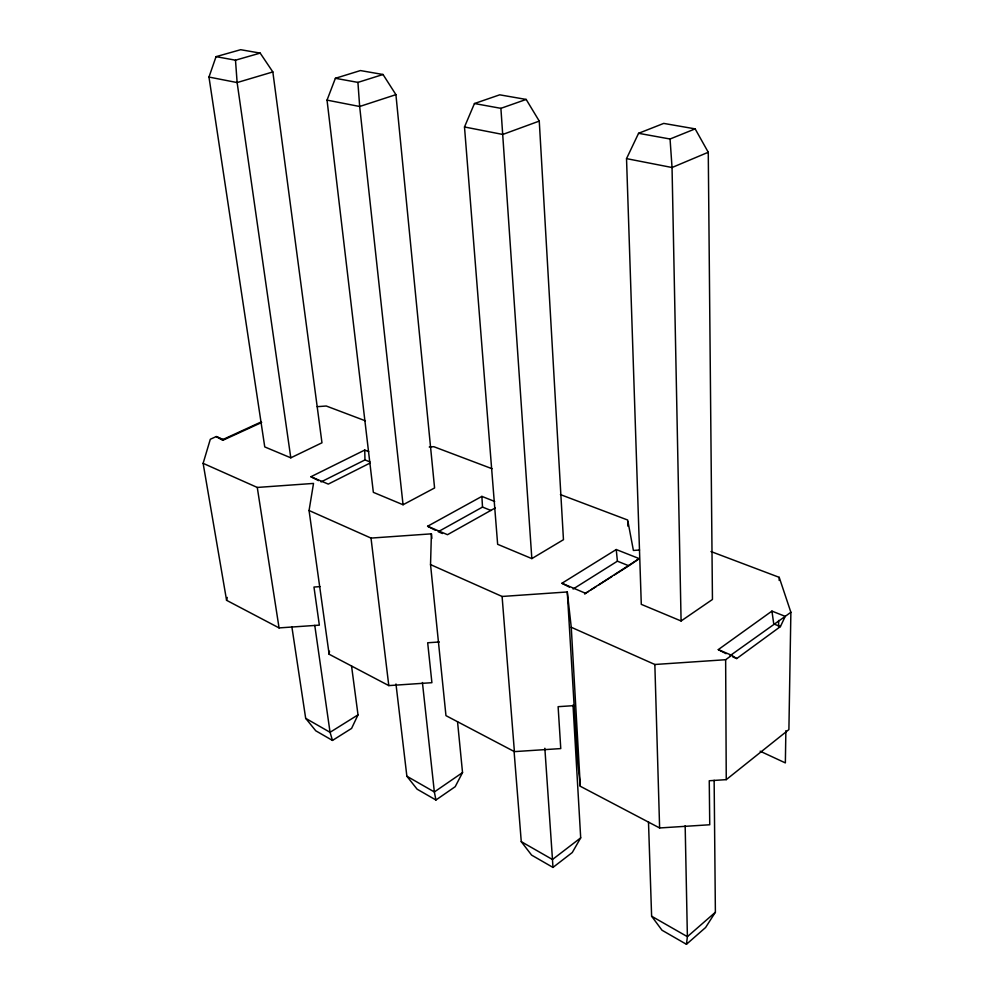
<?xml version="1.0" encoding="UTF-8"?>
<svg xmlns="http://www.w3.org/2000/svg" width="994" height="994" viewBox="0 0 994 994"><rect width="100%" height="100%" fill="white"/><g stroke="black" fill="none" stroke-linecap="round" stroke-linejoin="round"><path stroke-width="1.49" d="M778.575 626.593L778.662 620.442M779.172 580.421L779.209 577.34L710.996 551.546M785.869 730.689L785.359 762.907L760.149 751.203M779.209 577.34L790.876 612.267L788.901 729.584L726.254 779.644L709.256 780.75L709.741 824.759L659.618 827.965L580.297 786.266L577.228 756.993L567.276 591.964L502.094 596.462L430.539 564.604L431.396 533.84L371.011 538.089L309.059 510.506L313.52 483.419L257.272 487.445L203.124 463.341L210.306 439.273L216.257 436.552L223.923 439.808L261.695 422.462M439.348 641.975L427.681 642.77L431.905 682.692L388.791 685.599L329.126 654.226L329.486 651.207M648.486 821.802L651.617 916.219L661.992 930.222L686.444 944.3L687.388 936.671L685.164 825.703M320.018 586.622L313.967 587.044L319.347 625.139L279.065 627.91L226.582 600.314L227.253 597.431M208.976 77.06L216.046 56.658L240.672 49.7L260.192 53.104L272.841 71.941L321.969 442.79L290.795 457.824L264.752 446.927L208.976 77.06L237.131 82.564L272.841 71.941M327.038 100.121L335.376 78.302L360.424 70.562L383.025 74.5L395.923 94.654L434.577 487.967L403.055 504.753L373.346 492.341L327.038 100.121L359.666 106.495L395.923 94.654M464.496 126.971L474.449 103.538L499.709 94.828L526.174 99.437L539.257 121.094L563.461 539.692L531.84 558.603L497.646 544.302L464.496 126.971L502.765 134.451L539.257 121.094M569.376 587.106L561.945 583.267L616.243 549.533L639.229 558.616L584.584 593.915L588.485 591.43M732.702 656.86L736.716 658.562L780.414 626.593L785.235 616.367L790.876 612.267M351.541 665.943L358.014 714.86L351.59 728.416L332.481 740.431L315.769 730.801L305.68 718.351L291.876 626.854M626.531 158.63L638.57 133.308L663.731 123.405L695.154 128.872L708.262 152.268L712.449 599.469L681.089 620.989L641.292 604.352L626.531 158.63L672.043 167.514L708.262 152.268M457.538 721.731L462.533 772.586L455.202 786.689L435.931 800.008L417.107 789.174L406.869 776.239L395.972 683.984M573.016 705.019L580.695 837.855L572.271 852.529L552.962 867.414L531.604 855.113L521.266 841.657L514.035 750.768M714.139 780.302L715.382 912.244L705.591 927.514L686.444 944.3M715.382 912.244L687.388 936.671L651.617 916.219M580.695 837.855L552.478 859.512L552.962 867.414M730.018 655.717L785.235 616.367L771.928 611.099L718.289 649.616L726.105 653.679M567.276 591.964L571.252 627.264L654.847 664.489L725.645 659.718L731.696 655.307L736.716 658.562M638.073 559.423L628.867 565.797L617.398 561.188L573.091 589.032M462.533 772.586L434.353 791.957L406.869 776.239M591.095 589.777L596.301 586.472M598.91 584.82L611.931 576.545M614.54 574.892L627.562 566.617M358.014 714.86L330.058 732.305L305.68 718.351M495.186 507.984L447.499 534.697L427.619 526.248L481.879 496.391L494.689 501.461M491.048 510.506L482.512 507.077L438.217 531.715L442.467 533.529M369.743 463.216L328.281 484.103L310.936 476.735L364.736 450.058L368.749 451.649M321.037 481.928L364.972 459.924L369.942 461.912M261.248 421.916L222.109 439.882L216.257 436.552L223.165 440.093M638.57 133.308L670.055 139.011L695.154 128.872M474.449 103.538L500.901 108.334L526.174 99.437M335.376 78.302L357.927 82.39L383.025 74.5M216.046 56.658L235.491 60.187L260.192 53.104M317.21 406.683L326.256 406.012L365.382 420.81M429.246 447.027L433.794 446.691L492.042 468.721M639.552 550.03L633.402 550.452L627.674 520.024L560.405 494.59M573.824 705.641L558.119 706.684L560.765 748.581L514.407 751.626L445.958 715.643L430.539 564.604M780.414 626.593L773.754 623.921L771.928 611.099M561.945 583.267L584.981 593.045M718.289 649.616L731.696 655.307M310.936 476.735L318.515 480.624M427.619 526.248L435.558 530.349M521.266 841.657L552.478 859.512L544.849 748.258M332.481 740.431L330.058 732.305L314.763 625.35M435.931 800.008L434.353 791.957L422.425 682.53M203.124 463.341L226.582 600.314M257.272 487.445L279.065 627.91M290.795 457.824L237.131 82.564L235.491 60.187M309.059 510.506L329.126 654.226M371.011 538.089L388.791 685.599M403.055 504.753L359.666 106.495L357.927 82.39M431.396 533.84L431.856 538.462M616.243 549.533L617.398 561.188M502.094 596.462L514.407 751.626M500.901 108.334L531.84 558.603M670.055 139.011L672.043 167.514L681.089 620.989M481.879 496.391L482.512 507.077M571.252 627.264L580.297 786.266M627.723 521.564L627.897 526.174M654.847 664.489L659.618 827.965M364.736 450.058L364.972 459.924M725.645 659.718L726.254 779.644"/></g></svg>
